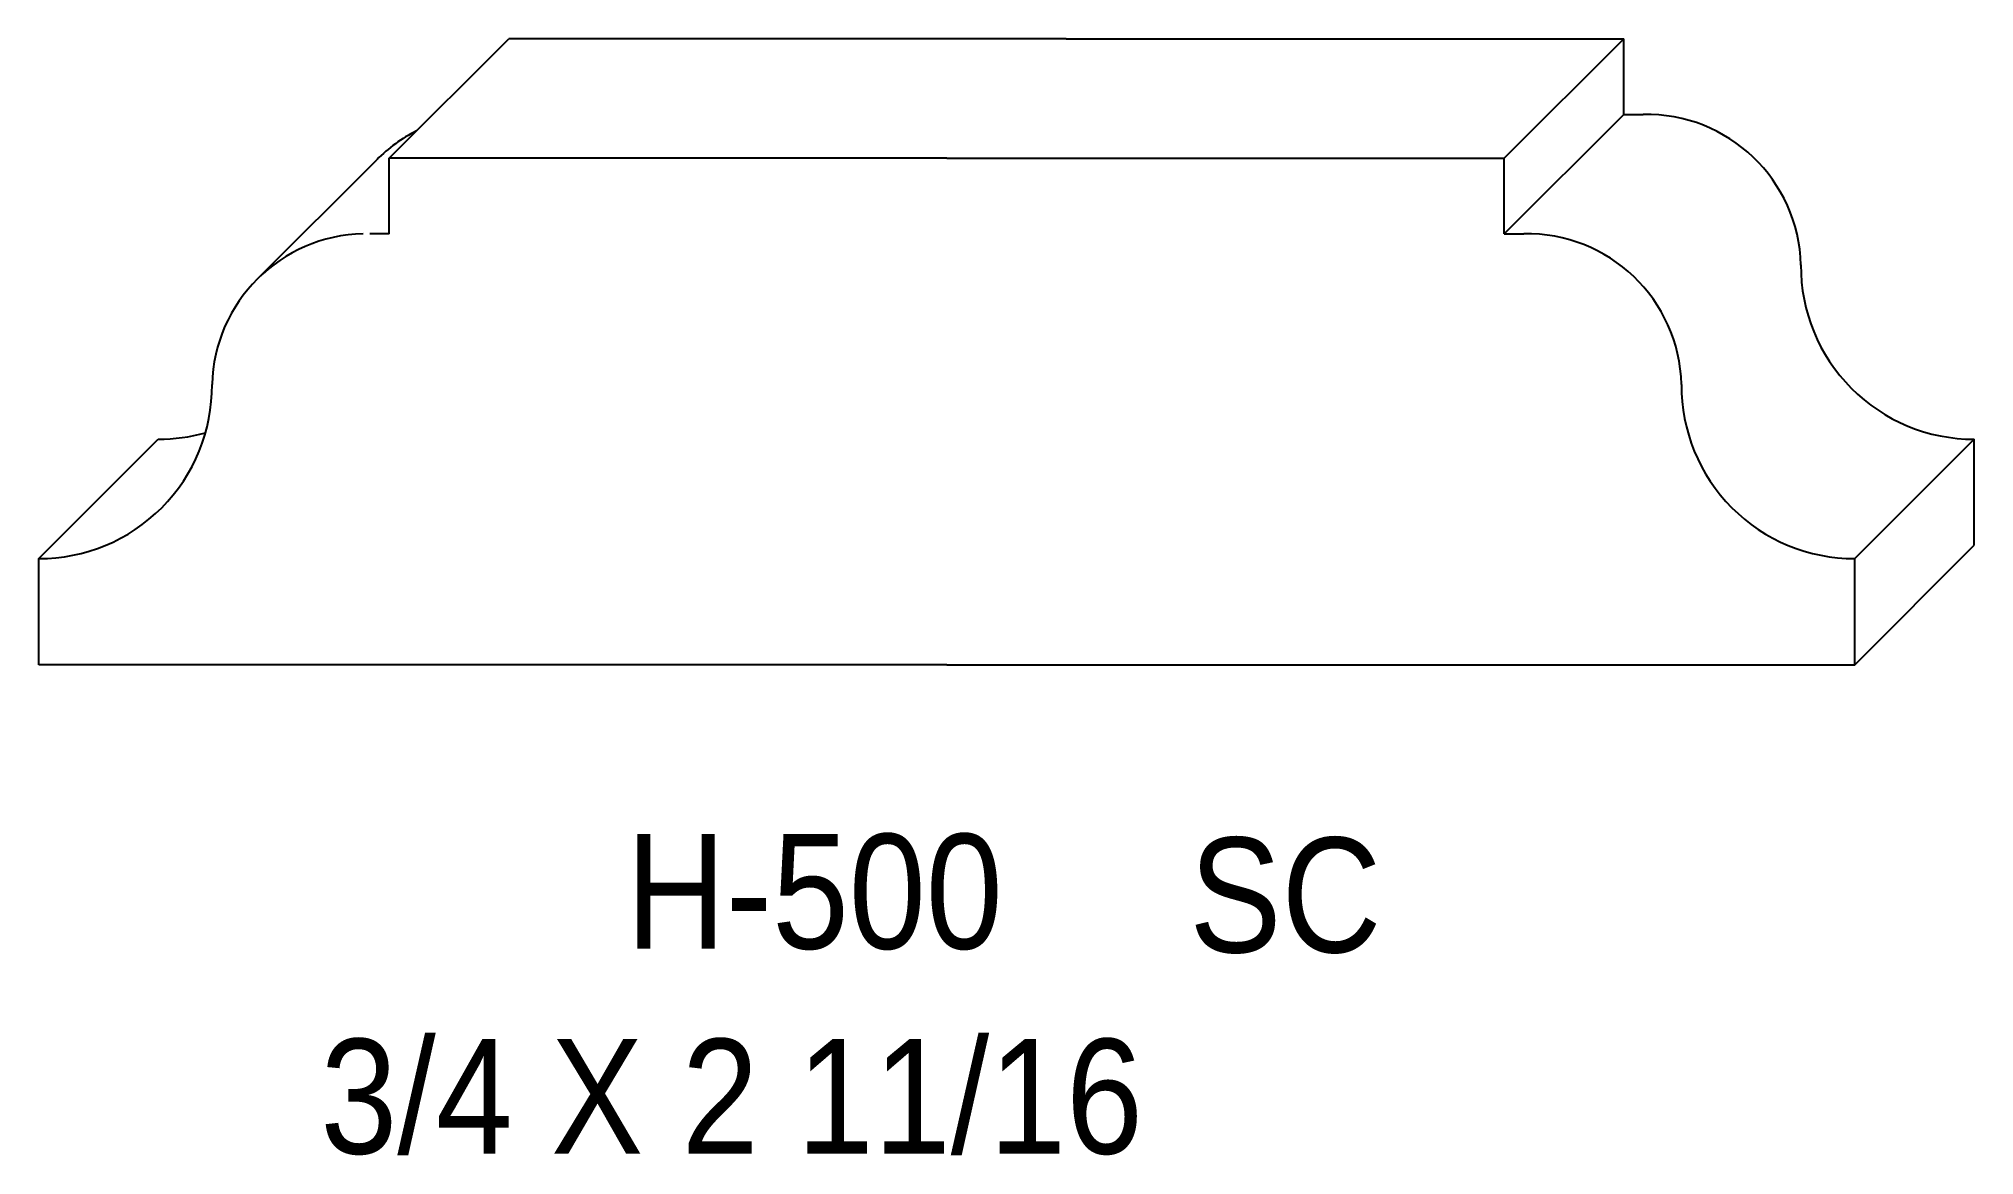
# Model space of a CAD drawing. Extents: x 70.58 to 73.44, y 151.58 to 153.23.
import ezdxf

# ---------------------------------------------------------------- set-up
doc = ezdxf.new("R2010")
doc.units = 0
doc.header["$LTSCALE"] = 5
doc.layers.add('PROFILE', color=7, linetype='CONTINUOUS')
doc.styles.add('TXT', font='TXT', dxfattribs={"height": 3.5})

msp = doc.modelspace()

# ---------------------------------------------------------------- linework, layer by layer
at = {"layer": 'PROFILE', "color": 1, "linetype": 'CONTINUOUS'}
for p, q in [((71.0973, 153.0525), (71.274, 153.2293)), ((72.0988, 153.2293), (71.274, 153.2293)), ((72.0988, 153.2293), (72.9236, 153.2293)), ((72.7468, 153.0525), (72.9236, 153.2293)), ((72.9236, 153.1172), (72.9236, 153.2293)), ((72.7468, 152.9404), (72.9236, 153.1172)), ((72.9236, 153.1172), (72.9523, 153.1172)), ((70.9023, 152.8738), (71.0787, 153.0502)), ((71.922, 153.0525), (71.0973, 153.0525)), ((71.0973, 152.9404), (71.0973, 153.0525)), ((71.922, 153.0525), (72.7468, 153.0525)), ((72.7468, 152.9404), (72.7468, 153.0525)), ((71.0973, 152.9404), (71.0685, 152.9404)), ((72.7468, 152.9404), (72.7756, 152.9404)), ((70.5786, 152.4597), (70.7554, 152.6365)), ((73.2655, 152.4597), (73.4422, 152.6365)), ((73.4422, 152.4795), (73.4422, 152.6365)), ((70.5786, 152.3027), (70.5786, 152.4597)), ((73.2655, 152.3027), (73.4422, 152.4795)), ((73.2655, 152.3027), (73.2655, 152.4597)), ((71.922, 152.3027), (70.5786, 152.3027)), ((71.922, 152.3027), (73.2655, 152.3027))]:
    msp.add_line(p, q, dxfattribs=at)
for centre, major_axis, start_param, end_param in [((72.9571, 152.8885), (0, 0.2287), -1.545542, 0.021099), ((71.2404, 152.8885), (0, 0.2287), 0.467194, 0.785398), ((72.7804, 152.7118), (0, 0.2287), -1.545542, 0.021099), ((71.0637, 152.7118), (0, 0.2287), 0.021099, 1.545542), ((73.4417, 152.8925), (0, 0.256), 1.563579, -3.139771), ((70.5791, 152.7157), (0, 0.256), -3.143414, -1.563579), ((73.265, 152.7157), (0, 0.256), 1.563579, -3.139771), ((70.7558, 152.8925), (0, 0.256), -3.143414, -2.866191)]:
    msp.add_ellipse(centre, major_axis=major_axis, ratio=1, start_param=start_param, end_param=end_param, dxfattribs=at)

# ---------------------------------------------------------------- texts
at = {"layer": 'PROFILE', "color": 1, "linetype": 'CONTINUOUS', "style": 'TXT', "width": 0.9}
for s, height, p in [('H-500', 0.16996, (71.4477, 151.8823)), ('SC', 0.16996, (72.2809, 151.877)), ('3/4 X 2 11/16', 0.169956, (70.9954, 151.579))]:
    msp.add_text(s, height=height, dxfattribs=at).set_placement(p)

doc.saveas('drawing.dxf')
